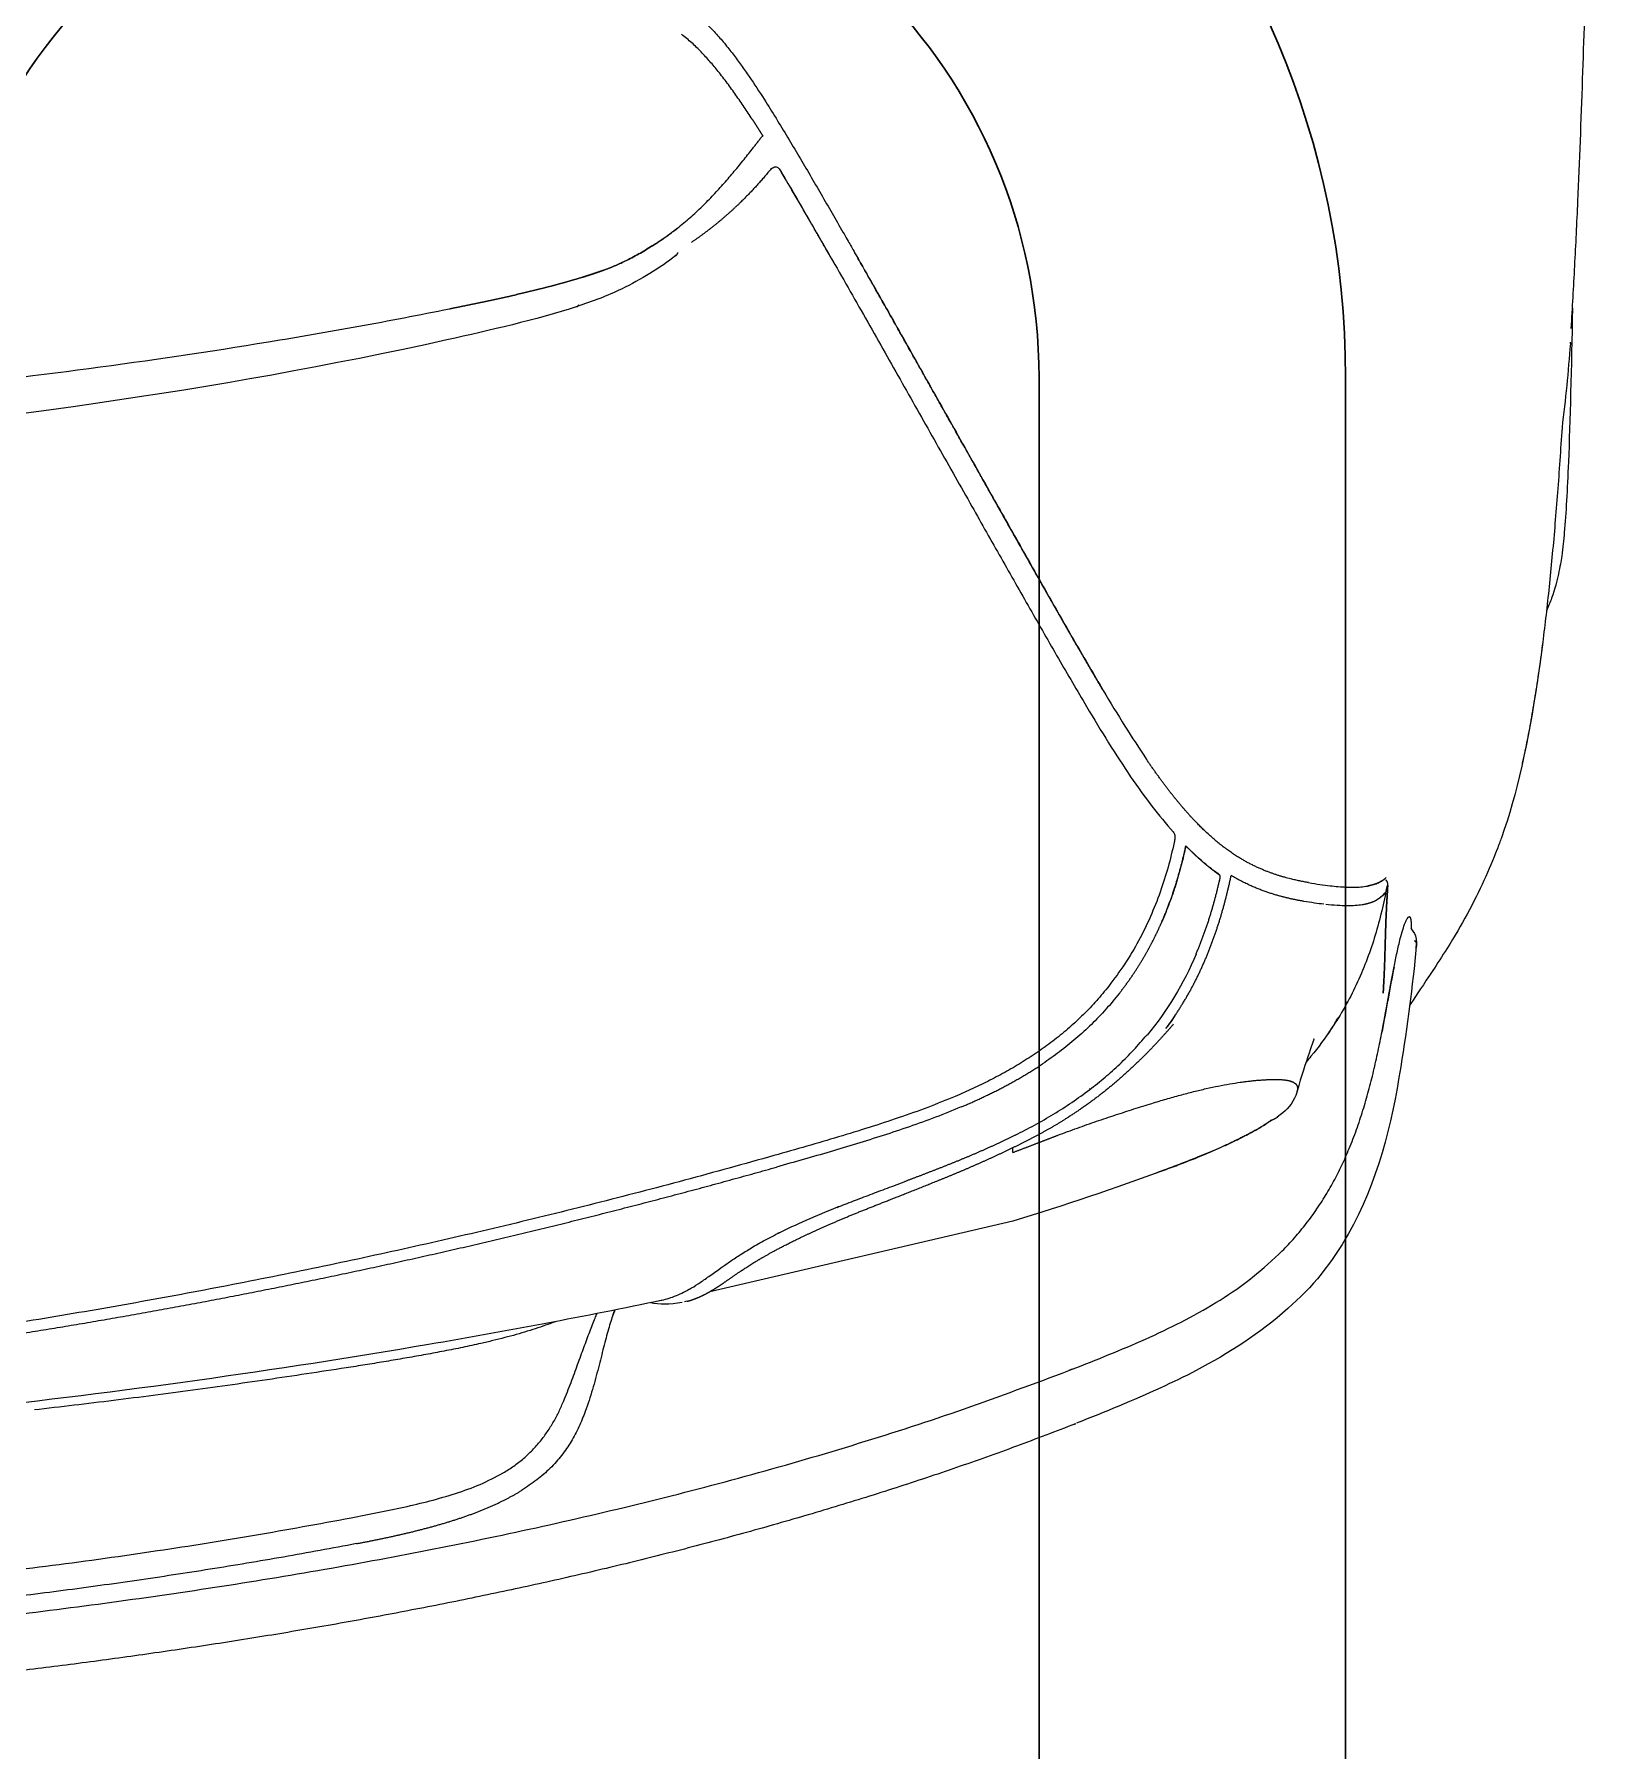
# Model space of a CAD drawing. Extents: x -2012 to 34975, y -1043 to 8321.
# Drawn here: x 32725.1 to 32776, y 430.3 to 486.3 of the extents above; entities that cross this region are included whole.
import ezdxf
from ezdxf.xclip import XClip

# ---------------------------------------------------------------- set-up
doc = ezdxf.new("R2010")
doc.units = 0
doc.header["$LTSCALE"] = 25
doc.header["$XCLIPFRAME"] = 0
doc.layers.get('0').update_dxf_attribs({"color": 9, "lineweight": 9})
for name, color, linetype, lineweight in [('04', 9, 'Continuous', 9), ('E-KABLO', 7, 'Continuous', 30), ('E-SOKAK AYDINLATMA ARMATÜRÜ', 7, 'Continuous', 30)]:
    doc.layers.add(name, color=color, linetype=linetype, lineweight=lineweight)

# ---------------------------------------------------------------- blocks, each defined once
blk = doc.blocks.new('p-araba-polo')
at = {"extrusion": (0, 0, -1)}
for p, q in [((3.48036, 0.80478), (3.48042, 0.80478)), ((3.64193, 0.72746), (3.64193, 0.72746)), ((3.75136, 0.62397), (3.77434, 0.52509)), ((3.43916, 0.56592), (3.43916, 0.56592)), ((3.72994, 0.54604), (3.72994, 0.54604))]:
    blk.add_line(p, q, dxfattribs=at)
at = {"flags": 128}
for points in [[(3.65581, 0.75377), (3.65632, 0.75422), (3.65664, 0.75446), (3.65744, 0.75494)], [(3.65744, 0.75494), (3.65826, 0.75529), (3.65928, 0.75556), (3.66051, 0.75565)], [(3.73079, 0.68348), (3.73202, 0.68035), (3.73324, 0.67716), (3.73446, 0.67392)]]:
    blk.add_lwpolyline(points, dxfattribs=at)
for points, degree, knots in [([(3.46, 0.80613), (3.45664, 0.80633), (3.44993, 0.80673), (3.43619, 0.80747), (3.41286, 0.80859), (3.37959, 0.80987), (3.33903, 0.81109), (3.29835, 0.81202), (3.26029, 0.81268), (3.22604, 0.8131), (3.19302, 0.81337), (3.16556, 0.81346), (3.14867, 0.81342), (3.14351, 0.8134)], 3, [0, 0, 0, 0, 0.03531, 0.070597, 0.141114, 0.269195, 0.390859, 0.518959, 0.640794, 0.737038, 0.833171, 0.948447, 1, 1, 1, 1]), ([(3.45344, 0.80652), (3.47331, 0.80617), (3.50236, 0.80541), (3.52327, 0.80425), (3.53295, 0.80325), (3.5394, 0.80221), (3.54616, 0.80052), (3.55072, 0.79871), (3.55213, 0.79808)], 3, [0, 0, 0, 0, 0.418831, 0.714948, 0.835581, 0.907738, 0.972168, 1, 1, 1, 1]), ([(3.46493, 0.80583), (3.46485, 0.80583), (3.46468, 0.80584), (3.46485, 0.80583), (3.46493, 0.80583)], 3, [0, 0, 0, 0, 0.506131, 1, 1, 1, 1]), ([(3.46493, 0.80583), (3.46952, 0.80546), (3.47869, 0.80474), (3.48781, 0.80366), (3.49237, 0.80312)], 3, [0, 0, 0, 0, 0.500005, 1, 1, 1, 1]), ([(3.49237, 0.80312), (3.49596, 0.80288), (3.50314, 0.80241), (3.51357, 0.80165), (3.52374, 0.80083), (3.53361, 0.79996), (3.54317, 0.79903), (3.55241, 0.79804), (3.56132, 0.79697), (3.56988, 0.79584), (3.5781, 0.79462), (3.58595, 0.79333), (3.59343, 0.79194), (3.59875, 0.79083), (3.60161, 0.79019), (3.60218, 0.79006)], 3, [0, 0, 0, 0, 0.08164, 0.163278, 0.244914, 0.326547, 0.408179, 0.489811, 0.571441, 0.653071, 0.734702, 0.816332, 0.897962, 0.979592, 1, 1, 1, 1]), ([(3.56245, 0.79681), (3.56683, 0.79625), (3.59177, 0.79281), (3.61369, 0.78805), (3.62856, 0.7825), (3.63002, 0.78193)], 3, [0, 0, 0, 0, 0.15043, 0.932957, 1, 1, 1, 1]), ([(3.62997, 0.78195), (3.63669, 0.77931), (3.64641, 0.77501), (3.66059, 0.7668), (3.67232, 0.75915), (3.67768, 0.75552), (3.68075, 0.75354), (3.68095, 0.75341)], 3, [0, 0, 0, 0, 0.436591, 0.634385, 0.751254, 0.983784, 1, 1, 1, 1]), ([(3.66839, 0.74831), (3.66681, 0.74863), (3.66365, 0.74927), (3.6595, 0.75023), (3.65618, 0.75115), (3.65377, 0.75198), (3.65293, 0.75244), (3.65251, 0.75266)], 3, [0, 0, 0, 0, 0.243786, 0.487231, 0.658342, 0.829202, 1, 1, 1, 1]), ([(3.66205, 0.75553), (3.66205, 0.75553), (3.66205, 0.75553), (3.66205, 0.75553), (3.66205, 0.75553), (3.66205, 0.75553), (3.66205, 0.75553), (3.66205, 0.75553), (3.66205, 0.75553), (3.66205, 0.75553), (3.66205, 0.75553)], 5, [0, 0, 0, 0, 0, 0, 1, 1, 1, 1, 1, 1, 1, 1, 1, 1, 1]), ([(3.70092, 0.75052), (3.71974, 0.74751), (3.74933, 0.74037), (3.77304, 0.72158), (3.77986, 0.71363)], 3, [0, 0, 0, 0, 0.646551, 1, 1, 1, 1]), ([(3.64196, 0.73969), (3.64184, 0.74024), (3.64161, 0.74137), (3.64108, 0.74289), (3.64037, 0.74437), (3.63962, 0.74526), (3.63923, 0.74573)], 3, [0, 0, 0, 0, 0.221287, 0.461031, 0.720285, 1, 1, 1, 1]), ([(3.64228, 0.74598), (3.64233, 0.74596), (3.64243, 0.74592), (3.6429, 0.74583), (3.64314, 0.74578)], 3, [0, 0, 0, 0, 0.500528, 1, 1, 1, 1]), ([(3.64314, 0.74578), (3.6458, 0.74524), (3.65112, 0.74415), (3.65897, 0.74195), (3.6667, 0.7393), (3.67423, 0.7361), (3.68152, 0.73235), (3.6868, 0.72905), (3.68968, 0.72705), (3.6903, 0.72661)], 3, [0, 0, 0, 0, 0.158644, 0.317513, 0.476648, 0.636014, 0.795575, 0.955312, 1, 1, 1, 1]), ([(3.64457, 0.74525), (3.64444, 0.74527), (3.64416, 0.74533), (3.64417, 0.74531), (3.64418, 0.7453)], 3, [0, 0, 0, 0, 0.4918, 1, 1, 1, 1]), ([(3.64418, 0.7453), (3.64442, 0.74512), (3.64489, 0.74477), (3.64522, 0.74441), (3.64539, 0.74424)], 3, [0, 0, 0, 0, 0.499449, 1, 1, 1, 1]), ([(3.64187, 0.72747), (3.64196, 0.72838), (3.64216, 0.73029), (3.64232, 0.73283), (3.64237, 0.73528), (3.64227, 0.73763), (3.64206, 0.73898), (3.64196, 0.73969)], 3, [0, 0, 0, 0, 0.160277, 0.337825, 0.535128, 0.754926, 1, 1, 1, 1]), ([(3.64539, 0.74424), (3.64574, 0.74381), (3.64644, 0.74295), (3.64717, 0.7415), (3.64773, 0.73989), (3.64798, 0.73858), (3.64811, 0.73793)], 3, [0, 0, 0, 0, 0.25, 0.5, 0.75, 1, 1, 1, 1]), ([(3.65887, 0.7419), (3.65887, 0.7419), (3.65887, 0.7419), (3.65887, 0.7419), (3.65887, 0.7419), (3.65887, 0.7419), (3.65887, 0.7419)], 3, [0, 0, 0, 0, 1, 1, 1, 1.000001, 1.000001, 1.000001, 1.000001]), ([(3.6634, 0.74041), (3.6634, 0.74041), (3.6634, 0.74041), (3.6634, 0.74041), (3.6634, 0.74041), (3.6634, 0.74041), (3.6634, 0.74041), (3.6634, 0.74041), (3.6634, 0.74041), (3.6634, 0.74041), (3.6634, 0.74041), (3.6634, 0.74041), (3.6634, 0.74041), (3.6634, 0.74041), (3.6634, 0.74041)], 7, [0, 0, 0, 0, 0, 0, 0, 0, 1, 1, 1, 1, 1, 1, 1, 1.000001, 1.000001, 1.000001, 1.000001, 1.000001, 1.000001, 1.000001, 1.000001]), ([(3.72763, 0.7337), (3.72557, 0.73452), (3.72146, 0.73615), (3.71516, 0.73822), (3.70879, 0.74006), (3.70236, 0.74168), (3.69589, 0.74313), (3.69156, 0.74399), (3.68939, 0.74442)], 3, [0, 0, 0, 0, 0.166659, 0.333321, 0.499987, 0.666656, 0.833327, 1, 1, 1, 1]), ([(3.64811, 0.73793), (3.6483, 0.73646), (3.64867, 0.73351), (3.64823, 0.72854), (3.648, 0.72605)], 3, [0, 0, 0, 0, 0.499729, 1, 1, 1, 1]), ([(3.76211, 0.71075), (3.7607, 0.71214), (3.75787, 0.71494), (3.75331, 0.7188), (3.74854, 0.72238), (3.74356, 0.72567), (3.7384, 0.72865), (3.73309, 0.73135), (3.72945, 0.73292), (3.72763, 0.7337)], 3, [0, 0, 0, 0, 0.142965, 0.285982, 0.428979, 0.571915, 0.714754, 0.857457, 1, 1, 1, 1]), ([(3.67974, 0.73311), (3.67974, 0.73311), (3.67974, 0.73311), (3.67974, 0.73311), (3.67974, 0.73311), (3.67974, 0.73311), (3.67974, 0.73311), (3.67974, 0.73311), (3.67974, 0.73311), (3.67974, 0.73311), (3.67974, 0.73311), (3.67974, 0.73311), (3.67974, 0.73311)], 6, [0, 0, 0, 0, 0, 0, 0, 1, 1, 1, 1, 1, 1, 1, 1, 1, 1, 1, 1, 1]), ([(3.67974, 0.73311), (3.67974, 0.73311), (3.67974, 0.73311), (3.67974, 0.73311), (3.67974, 0.73311), (3.67974, 0.73311), (3.67974, 0.73311), (3.67974, 0.73311), (3.67974, 0.73311), (3.67974, 0.73311), (3.67974, 0.73311), (3.67974, 0.73311), (3.67974, 0.73311)], 6, [0, 0, 0, 0, 0, 0, 0, 1, 1, 1, 1, 1, 1, 1, 1, 1, 1, 1, 1, 1]), ([(3.68477, 0.73022), (3.68493, 0.73014), (3.69047, 0.72666), (3.69501, 0.72333), (3.6988, 0.72016), (3.69945, 0.7196)], 3, [0, 0, 0, 0, 0.284317, 0.878632, 1, 1, 1, 1]), ([(3.73122, 0.7322), (3.73122, 0.7322), (3.73122, 0.7322), (3.73122, 0.7322), (3.73122, 0.7322), (3.73122, 0.7322), (3.73122, 0.7322), (3.73122, 0.7322), (3.73122, 0.7322)], 3, [0, 0, 0, 0, 0.25, 0.5, 1, 1, 1, 1, 1, 1, 1]), ([(3.64086, 0.72042), (3.64107, 0.7217), (3.64149, 0.72425), (3.64174, 0.7264), (3.64187, 0.72747)], 3, [0, 0, 0, 0, 0.500012, 1, 1, 1, 1]), ([(3.64792, 0.72541), (3.6478, 0.72441), (3.64755, 0.72241), (3.64716, 0.72004), (3.64696, 0.71886)], 3, [0, 0, 0, 0, 0.499774, 1, 1, 1, 1]), ([(3.70558, 0.71448), (3.70574, 0.71491), (3.70606, 0.71577), (3.70677, 0.71652), (3.70766, 0.71688), (3.70847, 0.71681), (3.70897, 0.71666), (3.70907, 0.71662)], 3, [0, 0, 0, 0, 0.235288, 0.470581, 0.705875, 0.941175, 1, 1, 1, 1]), ([(3.70888, 0.71669), (3.7101, 0.71635), (3.71409, 0.7146), (3.71524, 0.71283), (3.71736, 0.71024)], 3, [0, 0, 0, 0, 0.136101, 1, 1, 1, 1]), ([(3.77986, 0.71363), (3.7879, 0.70462), (3.79683, 0.69079), (3.80818, 0.66718), (3.81362, 0.654), (3.81723, 0.64477)], 3, [0, 0, 0, 0, 0.458817, 0.622395, 1, 1, 1, 1]), ([(3.73106, 0.68275), (3.73048, 0.68418), (3.72932, 0.68704), (3.72762, 0.691), (3.72595, 0.6947), (3.72432, 0.69809), (3.72273, 0.70117), (3.7212, 0.70391), (3.71973, 0.70633), (3.71881, 0.70765), (3.71835, 0.7083)], 3, [0, 0, 0, 0, 0.125001, 0.250002, 0.375002, 0.500002, 0.625002, 0.750002, 0.875001, 1, 1, 1, 1]), ([(3.79965, 0.64331), (3.79808, 0.64731), (3.79493, 0.65533), (3.78988, 0.66723), (3.78435, 0.67895), (3.77805, 0.69028), (3.77084, 0.70111), (3.76502, 0.70753), (3.76211, 0.71075)], 3, [0, 0, 0, 0, 0.166182, 0.332514, 0.49905, 0.665821, 0.832816, 1, 1, 1, 1]), ([(3.70599, 0.69817), (3.70599, 0.69817), (3.70599, 0.69817), (3.70599, 0.69817), (3.70599, 0.69817), (3.70599, 0.69817), (3.70599, 0.69817)], 3, [0, 0, 0, 0, 1, 1, 1, 1.000001, 1.000001, 1.000001, 1.000001]), ([(3.71289, 0.66927), (3.71241, 0.67086), (3.71145, 0.67403), (3.71017, 0.67857), (3.70904, 0.68293), (3.70805, 0.68709), (3.70721, 0.69103), (3.70651, 0.69476), (3.70616, 0.69704), (3.70599, 0.69817)], 3, [0, 0, 0, 0, 0.143178, 0.285809, 0.428387, 0.571114, 0.714004, 0.856981, 1, 1, 1, 1]), ([(3.63814, 0.69113), (3.63722, 0.68988), (3.63538, 0.68737), (3.63311, 0.68486), (3.63197, 0.68361)], 3, [0, 0, 0, 0, 0.500029, 1, 1, 1, 1]), ([(3.62887, 0.68041), (3.63098, 0.67993), (3.63521, 0.67897), (3.64146, 0.67716), (3.64762, 0.67509), (3.65162, 0.67342), (3.65362, 0.67259)], 3, [0, 0, 0, 0, 0.250006, 0.500007, 0.750006, 1, 1, 1, 1]), ([(3.7349, 0.67272), (3.73426, 0.67447), (3.73297, 0.67791), (3.7317, 0.68113), (3.73106, 0.68275)], 3, [0, 0, 0, 0, 0.495547, 1, 1, 1, 1]), ([(3.6063, 0.6624), (3.60958, 0.66468), (3.61614, 0.66924), (3.6216, 0.67391), (3.62433, 0.67625)], 3, [0, 0, 0, 0, 0.500136, 1, 1, 1, 1]), ([(3.62433, 0.67625), (3.62454, 0.67642), (3.62494, 0.67676), (3.62629, 0.67692), (3.6273, 0.67671), (3.62781, 0.6766)], 3, [0, 0, 0, 0, 0.33657, 0.664105, 1, 1, 1, 1]), ([(3.62781, 0.6766), (3.63049, 0.67597), (3.63593, 0.67468), (3.644, 0.67209), (3.65204, 0.66893), (3.65989, 0.66508), (3.6675, 0.66061), (3.67222, 0.65708), (3.67459, 0.6553)], 3, [0, 0, 0, 0, 0.159308, 0.322994, 0.489699, 0.658429, 0.828591, 1, 1, 1, 1]), ([(3.68427, 0.67685), (3.68496, 0.67638), (3.68636, 0.67543), (3.68771, 0.67443), (3.68839, 0.67393)], 3, [0, 0, 0, 0, 0.500012, 1, 1, 1, 1]), ([(3.57816, 0.65344), (3.58208, 0.65579), (3.58992, 0.66048), (3.59708, 0.66522), (3.60066, 0.66758)], 3, [0, 0, 0, 0, 0.500144, 1, 1, 1, 1]), ([(3.70838, 0.64904), (3.70706, 0.65072), (3.70442, 0.65409), (3.7001, 0.65888), (3.69553, 0.66344), (3.69225, 0.66625), (3.69061, 0.66765)], 3, [0, 0, 0, 0, 0.250005, 0.500006, 0.750004, 1, 1, 1, 1]), ([(3.72328, 0.63868), (3.72249, 0.64079), (3.72092, 0.64502), (3.71872, 0.65129), (3.71665, 0.65745), (3.71469, 0.66347), (3.71349, 0.66734), (3.71289, 0.66927)], 3, [0, 0, 0, 0, 0.200275, 0.400507, 0.60049, 0.800241, 1, 1, 1, 1]), ([(3.58343, 0.64801), (3.58741, 0.6504), (3.59538, 0.65517), (3.60266, 0.65999), (3.6063, 0.6624)], 3, [0, 0, 0, 0, 0.500076, 1, 1, 1, 1]), ([(3.67459, 0.6553), (3.67621, 0.65398), (3.67943, 0.65134), (3.68394, 0.64702), (3.68819, 0.64244), (3.69216, 0.63763), (3.69585, 0.6326), (3.69928, 0.62739), (3.70245, 0.62202), (3.70538, 0.61651), (3.7081, 0.61091), (3.70976, 0.6071), (3.71059, 0.6052)], 3, [0, 0, 0, 0, 0.099992, 0.199992, 0.299988, 0.399982, 0.499978, 0.599981, 0.699987, 0.79999, 0.899989, 1, 1, 1, 1]), ([(3.67694, 0.65874), (3.67871, 0.6573), (3.68225, 0.6544), (3.68718, 0.64964), (3.69179, 0.64458), (3.6961, 0.63926), (3.6987, 0.63552), (3.7, 0.63365)], 3, [0, 0, 0, 0, 0.199996, 0.399992, 0.599991, 0.799994, 1, 1, 1, 1]), ([(3.51301, 0.61625), (3.51863, 0.61942), (3.52986, 0.62575), (3.54637, 0.63508), (3.5626, 0.64432), (3.57297, 0.6504), (3.57816, 0.65344)], 3, [0, 0, 0, 0, 0.250068, 0.500042, 0.750043, 1, 1, 1, 1]), ([(3.51809, 0.6106), (3.52372, 0.61378), (3.53498, 0.62015), (3.55153, 0.62955), (3.56781, 0.63883), (3.57822, 0.64495), (3.58343, 0.64801)], 3, [0, 0, 0, 0, 0.250003, 0.500002, 0.750004, 1, 1, 1, 1]), ([(3.72325, 0.62476), (3.72217, 0.62687), (3.72001, 0.63108), (3.71644, 0.63724), (3.71262, 0.64327), (3.7098, 0.64711), (3.70838, 0.64904)], 3, [0, 0, 0, 0, 0.250171, 0.500217, 0.75015, 1, 1, 1, 1]), ([(3.81742, 0.64441), (3.8199, 0.63799), (3.82486, 0.62513), (3.83179, 0.60561), (3.83837, 0.5859), (3.84459, 0.566), (3.85047, 0.54593), (3.85602, 0.52571), (3.86125, 0.50535), (3.86618, 0.48486), (3.87081, 0.46426), (3.87516, 0.44355), (3.87923, 0.42276), (3.88305, 0.40188), (3.88661, 0.38093), (3.88992, 0.35993), (3.893, 0.33887), (3.89585, 0.31777), (3.89848, 0.29664), (3.9009, 0.27548), (3.90311, 0.2543), (3.90512, 0.2331), (3.90693, 0.21189), (3.90856, 0.19068), (3.91, 0.16947), (3.91126, 0.14826), (3.91235, 0.12705), (3.91326, 0.10585), (3.914, 0.08466), (3.91457, 0.06349), (3.91498, 0.04232), (3.91523, 0.02116), (3.91526, 0.00705), (3.91528, 0)], 3, [0, 0, 0, 0, 0.031503, 0.063111, 0.094824, 0.126637, 0.158547, 0.190546, 0.222628, 0.254786, 0.287011, 0.319297, 0.351636, 0.384021, 0.416445, 0.448899, 0.481372, 0.513858, 0.546357, 0.578861, 0.611362, 0.643854, 0.676332, 0.708795, 0.741239, 0.773662, 0.806063, 0.838441, 0.870794, 0.903125, 0.935433, 0.967723, 1, 1, 1, 1]), ([(3.89681, 0), (3.89677, 0.01209), (3.89668, 0.03627), (3.89592, 0.07253), (3.89472, 0.10879), (3.893, 0.14502), (3.89078, 0.18122), (3.88803, 0.21739), (3.88473, 0.25351), (3.88084, 0.28957), (3.87635, 0.32556), (3.87122, 0.36147), (3.86539, 0.39727), (3.85883, 0.43295), (3.85148, 0.46847), (3.84326, 0.5038), (3.83413, 0.5389), (3.82397, 0.57372), (3.8128, 0.60824), (3.80432, 0.63089), (3.80008, 0.64221)], 3, [0, 0, 0, 0, 0.055558, 0.111113, 0.166668, 0.222224, 0.277781, 0.333337, 0.388894, 0.44445, 0.500005, 0.55556, 0.611116, 0.666671, 0.722227, 0.777783, 0.833339, 0.888892, 0.944445, 1, 1, 1, 1]), ([(3.43474, 0.57208), (3.44139, 0.57586), (3.45469, 0.58341), (3.47438, 0.5945), (3.49387, 0.60547), (3.50663, 0.61266), (3.51301, 0.61625)], 3, [0, 0, 0, 0, 0.250088, 0.500081, 0.750046, 1, 1, 1, 1]), ([(3.43916, 0.56592), (3.44586, 0.56974), (3.45927, 0.57737), (3.47912, 0.58859), (3.49877, 0.59969), (3.51165, 0.60697), (3.51809, 0.6106)], 3, [0, 0, 0, 0, 0.250005, 0.499995, 0.750003, 1, 1, 1, 1]), ([(3.71059, 0.6052), (3.71181, 0.60221), (3.71429, 0.59615), (3.71761, 0.58677), (3.72079, 0.57706), (3.72387, 0.56703), (3.72692, 0.55665), (3.72892, 0.54961), (3.72994, 0.54604)], 3, [0, 0, 0, 0, 0.155616, 0.31525, 0.479141, 0.64759, 0.821014, 1, 1, 1, 1]), ([(3.71406, 0.60711), (3.7152, 0.60433), (3.71748, 0.59875), (3.72053, 0.59023), (3.72339, 0.58165), (3.72609, 0.57301), (3.72868, 0.56433), (3.7312, 0.55563), (3.73285, 0.54981), (3.73367, 0.54691)], 3, [0, 0, 0, 0, 0.14264, 0.285361, 0.428172, 0.571059, 0.714003, 0.856988, 1, 1, 1, 1]), ([(3.74681, 0.56663), (3.74612, 0.5684), (3.74472, 0.57194), (3.74263, 0.57744), (3.74054, 0.58303), (3.73912, 0.58681), (3.73841, 0.58871)], 3, [0, 0, 0, 0, 0.249816, 0.499724, 0.749781, 1, 1, 1, 1]), ([(3.38527, 0.54286), (3.38733, 0.54416), (3.39146, 0.54675), (3.39973, 0.55176), (3.41007, 0.55787), (3.42038, 0.56384), (3.42736, 0.56786), (3.43146, 0.57021), (3.43352, 0.57138), (3.43475, 0.57208)], 3, [0, 0, 0, 0, 0.124906, 0.24985, 0.49985, 0.749925, 0.874966, 0.92498, 1, 1, 1, 1]), ([(3.40892, 0.54838), (3.41397, 0.55135), (3.42409, 0.5573), (3.43413, 0.56304), (3.43916, 0.56592)], 3, [0, 0, 0, 0, 0.499997, 1, 1, 1, 1]), ([(3.42122, 0.56432), (3.42122, 0.56432), (3.42122, 0.56432), (3.42122, 0.56432), (3.42122, 0.56432), (3.42122, 0.56432), (3.42122, 0.56432)], 3, [0, 0, 0, 0, 1, 1, 1, 1, 1, 1, 1]), ([(3.42122, 0.56432), (3.42122, 0.56432), (3.42122, 0.56432), (3.42122, 0.56432), (3.42122, 0.56432), (3.42122, 0.56432), (3.42122, 0.56432)], 3, [0, 0, 0, 0, 1, 1, 1, 1, 1, 1, 1]), ([(3.40918, 0.54408), (3.4087, 0.54447), (3.4078, 0.54521), (3.40709, 0.54651), (3.40765, 0.54763), (3.40848, 0.54812), (3.40892, 0.54838)], 3, [0, 0, 0, 0, 0.263807, 0.500052, 0.736261, 1, 1, 1, 1]), ([(3.72994, 0.54604), (3.73264, 0.53633), (3.73805, 0.51692), (3.74565, 0.48765), (3.75287, 0.45828), (3.75968, 0.42881), (3.76609, 0.39923), (3.77208, 0.36956), (3.77765, 0.33981), (3.78281, 0.30999), (3.78754, 0.28008), (3.79185, 0.25011), (3.79573, 0.22007), (3.79916, 0.18997), (3.80219, 0.15981), (3.80383, 0.13967), (3.80465, 0.12959)], 3, [0, 0, 0, 0, 0.071461, 0.142913, 0.214376, 0.285822, 0.357282, 0.428734, 0.500167, 0.571583, 0.64299, 0.714393, 0.785796, 0.857198, 0.928599, 1, 1, 1, 1]), ([(3.76704, 0.52805), (3.76642, 0.52893), (3.76518, 0.53068), (3.76304, 0.53383), (3.76069, 0.53754), (3.75814, 0.54187), (3.75629, 0.54543), (3.75537, 0.54721)], 3, [0, 0, 0, 0, 0.200624, 0.400934, 0.600937, 0.800584, 1, 1, 1, 1]), ([(3.35723, 0.52018), (3.35771, 0.52077), (3.3587, 0.52197), (3.36078, 0.52424), (3.36354, 0.52694), (3.36698, 0.52992), (3.37053, 0.53274), (3.37415, 0.53541), (3.37904, 0.53884), (3.38278, 0.54125), (3.38527, 0.54286)], 3, [0, 0, 0, 0, 0.060335, 0.124578, 0.249278, 0.374233, 0.499321, 0.624409, 0.749543, 1, 1, 1, 1]), ([(3.39176, 0.53893), (3.39044, 0.53807), (3.3878, 0.53634), (3.38386, 0.53364), (3.37997, 0.53084), (3.37632, 0.52802), (3.37293, 0.52519), (3.36981, 0.52234), (3.36681, 0.5193), (3.36498, 0.51705), (3.36406, 0.51592)], 3, [0, 0, 0, 0, 0.135189, 0.270177, 0.404927, 0.539624, 0.654876, 0.770059, 0.885089, 1, 1, 1, 1]), ([(3.42733, 0.51454), (3.42618, 0.51595), (3.42387, 0.51878), (3.42082, 0.52203), (3.41833, 0.52453), (3.41645, 0.52634), (3.41454, 0.5281), (3.41263, 0.52981), (3.4107, 0.53149), (3.40877, 0.53312), (3.40683, 0.53472), (3.40489, 0.53628), (3.40295, 0.53783), (3.4015, 0.53897), (3.40053, 0.53972), (3.40004, 0.5401), (3.39956, 0.54047), (3.39907, 0.54085), (3.39859, 0.54122), (3.3981, 0.54159), (3.39762, 0.54196), (3.39729, 0.54221), (3.39713, 0.54233)], 3, [0, 0, 0, 0, 0.127806, 0.254933, 0.318226, 0.381331, 0.444235, 0.506923, 0.569381, 0.631599, 0.69357, 0.755292, 0.816773, 0.878031, 0.893313, 0.908584, 0.923844, 0.939093, 0.954332, 0.969563, 0.984785, 1, 1, 1, 1]), ([(3.40299, 0.53779), (3.40299, 0.53779), (3.40299, 0.53779), (3.40299, 0.53779), (3.40299, 0.53779), (3.40299, 0.53779), (3.40299, 0.53779), (3.40299, 0.53779), (3.40299, 0.53779), (3.40299, 0.53779), (3.40299, 0.53779), (3.40299, 0.53779), (3.40299, 0.53779), (3.40299, 0.53779), (3.40299, 0.53779)], 7, [0, 0, 0, 0, 0, 0, 0, 0, 1, 1, 1, 1, 1, 1, 1, 1, 1, 1, 1, 1, 1, 1, 1]), ([(3.403, 0.53779), (3.403, 0.53779), (3.403, 0.53779), (3.403, 0.53779), (3.403, 0.53779), (3.403, 0.53779), (3.403, 0.53779)], 3, [0, 0, 0, 0, 1, 1, 1, 1, 1, 1, 1]), ([(3.77355, 0.51846), (3.77298, 0.51939), (3.77186, 0.52124), (3.76972, 0.5243), (3.76794, 0.5268), (3.76704, 0.52805)], 3, [0, 0, 0, 0, 0.333348, 0.666684, 1, 1, 1, 1]), ([(3.77355, 0.51846), (3.77401, 0.51762), (3.77494, 0.51593), (3.77633, 0.51269), (3.77701, 0.51036), (3.77729, 0.50885)], 3, [0, 0, 0, 0, 0.253002, 0.505984, 1, 1, 1, 1]), ([(3.4331, 0.50637), (3.4331, 0.50637), (3.43219, 0.5078), (3.43033, 0.51061), (3.42833, 0.51323), (3.42733, 0.51454)], 3, [0, 0, 0, 0, 0.000023, 0.502974, 1, 1, 1, 1]), ([(3.77711, 0.5097), (3.78244, 0.4843), (3.7966, 0.40882), (3.81414, 0.28235), (3.82249, 0.1806), (3.82515, 0.12975)], 3, [0, 0, 0, 0, 0.20268, 0.601651, 1, 1, 1, 1]), ([(3.43812, 0.4974), (3.43734, 0.49892), (3.43577, 0.50201), (3.434, 0.5049), (3.4331, 0.50637)], 3, [0, 0, 0, 0, 0.494609, 1, 1, 1, 1]), ([(3.4331, 0.50636), (3.434, 0.5049), (3.43577, 0.50201), (3.43734, 0.49892), (3.43812, 0.4974)], 3, [0, 0, 0, 0, 0.504884, 1, 1, 1, 1]), ([(3.43812, 0.4974), (3.43864, 0.4963), (3.43968, 0.49409), (3.44054, 0.49176), (3.44098, 0.4906)], 3, [0, 0, 0, 0, 0.498968, 1, 1, 1, 1]), ([(3.44098, 0.4906), (3.44054, 0.49176), (3.43968, 0.49409), (3.43864, 0.4963), (3.43812, 0.4974)], 3, [0, 0, 0, 0, 0.501096, 1, 1, 1, 1]), ([(3.78181, 0.49357), (3.78252, 0.49332), (3.78395, 0.49282), (3.78654, 0.49205), (3.7894, 0.49127), (3.79249, 0.49047), (3.79577, 0.48964), (3.79919, 0.48878), (3.8027, 0.48786), (3.80626, 0.48685), (3.80986, 0.48576), (3.81225, 0.48491), (3.81344, 0.48448)], 3, [0, 0, 0, 0, 0.099513, 0.199085, 0.298757, 0.398601, 0.498624, 0.598776, 0.698998, 0.799265, 0.899601, 1, 1, 1, 1]), ([(3.80999, 0.47746), (3.80798, 0.47827), (3.80395, 0.47989), (3.79804, 0.48202), (3.79243, 0.48406), (3.78731, 0.48597), (3.7837, 0.48739), (3.78193, 0.48815), (3.78145, 0.48836)], 3, [0, 0, 0, 0, 0.18627, 0.372392, 0.558131, 0.743503, 0.928538, 1, 1, 1, 1]), ([(3.81344, 0.48448), (3.81511, 0.48383), (3.81845, 0.48252), (3.82324, 0.47999), (3.82779, 0.47689), (3.83199, 0.47313), (3.83583, 0.46878), (3.83806, 0.46541), (3.83917, 0.46373)], 3, [0, 0, 0, 0, 0.166711, 0.333398, 0.500062, 0.66671, 0.833352, 1, 1, 1, 1]), ([(3.83348, 0.45766), (3.83275, 0.45885), (3.83128, 0.46121), (3.82875, 0.46441), (3.82602, 0.46732), (3.82309, 0.46992), (3.81999, 0.47221), (3.81676, 0.47421), (3.81342, 0.47597), (3.81113, 0.47696), (3.80999, 0.47746)], 3, [0, 0, 0, 0, 0.124981, 0.249968, 0.374958, 0.499953, 0.624954, 0.749963, 0.874979, 1, 1, 1, 1]), ([(3.78412, 0.47464), (3.78442, 0.47387), (3.78509, 0.4721), (3.78615, 0.46907), (3.78725, 0.46562), (3.78832, 0.46199), (3.78934, 0.45823), (3.79031, 0.45437), (3.79092, 0.45175), (3.79122, 0.45044)], 3, [0, 0, 0, 0, 0.115196, 0.262644, 0.410099, 0.557562, 0.705034, 0.852514, 1, 1, 1, 1]), ([(3.84812, 0.40809), (3.84756, 0.41097), (3.84644, 0.41673), (3.84467, 0.42533), (3.84265, 0.43384), (3.84024, 0.44218), (3.83736, 0.4503), (3.83477, 0.45521), (3.83348, 0.45766)], 3, [0, 0, 0, 0, 0.167506, 0.33466, 0.50145, 0.667886, 0.83384, 1, 1, 1, 1]), ([(3.79122, 0.45044), (3.79165, 0.44847), (3.79253, 0.44452), (3.79372, 0.4385), (3.79485, 0.43245), (3.79592, 0.42638), (3.79696, 0.42029), (3.79796, 0.41419), (3.79861, 0.41011), (3.79893, 0.40807)], 3, [0, 0, 0, 0, 0.142515, 0.285196, 0.427965, 0.570749, 0.713737, 0.856833, 1, 1, 1, 1]), ([(3.48556, 0.2052), (3.48473, 0.21503), (3.48306, 0.23466), (3.47914, 0.27381), (3.47334, 0.32271), (3.46687, 0.36659), (3.46194, 0.39586), (3.45932, 0.41061), (3.45657, 0.4254), (3.4546, 0.43525), (3.45361, 0.44019)], 3, [0, 0, 0, 0, 0.12452, 0.248713, 0.496885, 0.746467, 0.809383, 0.872586, 0.936113, 1, 1, 1, 1]), ([(3.85654, 0.40987), (3.85802, 0.40194), (3.86099, 0.38606), (3.86495, 0.36215), (3.8686, 0.3382), (3.87191, 0.3142), (3.87492, 0.29015), (3.87764, 0.26607), (3.88009, 0.24197), (3.88227, 0.21783), (3.8842, 0.19368), (3.88589, 0.16951), (3.88733, 0.14532), (3.88854, 0.12112), (3.88953, 0.09691), (3.89029, 0.07269), (3.89083, 0.04846), (3.89117, 0.02423), (3.89121, 0.00808), (3.89123, 0)], 3, [0, 0, 0, 0, 0.058823, 0.117646, 0.17647, 0.235293, 0.294117, 0.35294, 0.411764, 0.470587, 0.529411, 0.588234, 0.647058, 0.705882, 0.764705, 0.823529, 0.882353, 0.941176, 1, 1, 1, 1]), ([(3.79893, 0.40807), (3.80025, 0.39949), (3.8029, 0.38232), (3.8065, 0.3565), (3.80988, 0.33066), (3.81191, 0.3134), (3.81293, 0.30478)], 3, [0, 0, 0, 0, 0.249972, 0.499988, 0.750033, 1, 1, 1, 1]), ([(3.88258, 0), (3.88254, 0.01154), (3.88246, 0.03461), (3.88176, 0.06921), (3.88065, 0.10381), (3.87907, 0.13838), (3.87703, 0.17293), (3.8745, 0.20745), (3.87145, 0.24192), (3.86787, 0.27635), (3.86371, 0.31071), (3.85904, 0.34413), (3.85392, 0.37661), (3.85005, 0.3976), (3.84812, 0.40809)], 3, [0, 0, 0, 0, 0.084393, 0.168775, 0.253159, 0.337558, 0.421942, 0.506321, 0.590718, 0.675107, 0.759486, 0.843869, 0.92194, 1, 1, 1, 1])]:
    blk.add_open_spline(points, degree=degree, knots=knots)
for points, degree in [([(3.45974, 0.8061), (3.45978, 0.80612), (3.45983, 0.80613), (3.45987, 0.80613), (3.45992, 0.80614), (3.45996, 0.80614), (3.46, 0.80613)], 6), ([(3.46454, 0.80579), (3.46464, 0.80581), (3.46473, 0.80583), (3.46483, 0.80583), (3.46493, 0.80583)], 4), ([(3.46455, 0.80578), (3.46465, 0.80581), (3.46474, 0.80583), (3.46484, 0.80584), (3.46494, 0.80583)], 4), ([(3.46455, 0.80579), (3.46457, 0.80579), (3.46458, 0.80579), (3.46459, 0.80579)], 3), ([(3.46457, 0.80579), (3.46463, 0.80581), (3.46469, 0.80582), (3.46475, 0.80583), (3.46481, 0.80583), (3.46487, 0.80583), (3.46494, 0.80583)], 6), ([(3.46457, 0.80579), (3.46463, 0.80581), (3.46469, 0.80582), (3.46475, 0.80583), (3.46481, 0.80583), (3.46487, 0.80583), (3.46493, 0.80583)], 6), ([(3.46493, 0.80583), (3.46485, 0.80583), (3.46475, 0.80584), (3.46471, 0.80584), (3.46475, 0.80584), (3.46484, 0.80583), (3.46493, 0.80583)], 6), ([(3.65251, 0.75266), (3.65186, 0.75309), (3.65167, 0.75343), (3.652, 0.75361), (3.65241, 0.75376), (3.65304, 0.75382), (3.65366, 0.75388), (3.65434, 0.75391)], 7), ([(3.65434, 0.75391), (3.65456, 0.75392), (3.65479, 0.75393), (3.65502, 0.75394), (3.65526, 0.75394), (3.6555, 0.75394), (3.65575, 0.75394), (3.656, 0.75394)], 7), ([(3.65434, 0.75391), (3.65488, 0.75393), (3.65542, 0.75394), (3.65599, 0.75394)], 3), ([(3.66133, 0.7556), (3.66102, 0.75563), (3.66069, 0.75566), (3.66037, 0.75567), (3.66004, 0.75564), (3.65972, 0.75557)], 5), ([(3.65976, 0.75499), (3.65981, 0.75505), (3.65987, 0.75512), (3.65994, 0.75518), (3.66003, 0.75524), (3.66012, 0.75529)], 5), ([(3.66056, 0.75565), (3.66084, 0.75564), (3.66123, 0.75563), (3.6617, 0.75558)], 3), ([(3.66133, 0.7556), (3.66147, 0.7556), (3.66161, 0.75559), (3.66176, 0.75557), (3.66191, 0.75555), (3.66205, 0.75553)], 5), ([(3.66205, 0.75553), (3.66181, 0.75555), (3.66157, 0.75558), (3.66133, 0.7556)], 3), ([(3.66157, 0.75559), (3.67473, 0.75435), (3.68786, 0.7526), (3.70092, 0.75052)], 3), ([(3.662, 0.75554), (3.66201, 0.75554), (3.66202, 0.75554), (3.66203, 0.75554), (3.66204, 0.75554), (3.66205, 0.75553)], 5), ([(3.66217, 0.75552), (3.66214, 0.75553), (3.66212, 0.75553), (3.6621, 0.75553), (3.66208, 0.75553), (3.66205, 0.75553)], 5), ([(3.66205, 0.75553), (3.6621, 0.75553), (3.66215, 0.75552), (3.66219, 0.75552)], 3), ([(3.66207, 0.75553), (3.66206, 0.75553), (3.66206, 0.75553), (3.66205, 0.75553)], 3), ([(3.63923, 0.74573), (3.64039, 0.74451), (3.64107, 0.74316), (3.64161, 0.74161), (3.64196, 0.73969)], 4), ([(3.64174, 0.74626), (3.64123, 0.74635), (3.64074, 0.74626), (3.6403, 0.74601), (3.63997, 0.74566)], 4), ([(3.64174, 0.74626), (3.64123, 0.74635), (3.64074, 0.74626), (3.6403, 0.74601), (3.63997, 0.74566)], 4), ([(3.64228, 0.74598), (3.64218, 0.74604), (3.64208, 0.74609), (3.64197, 0.74615), (3.64186, 0.7462), (3.64174, 0.74626)], 5), ([(3.64174, 0.74626), (3.64779, 0.74596), (3.65325, 0.74553), (3.65893, 0.74542), (3.66502, 0.74546), (3.67141, 0.74511), (3.67692, 0.74478)], 6), ([(3.67692, 0.74478), (3.67141, 0.74511), (3.66502, 0.74546), (3.65893, 0.74542), (3.65325, 0.74553), (3.64779, 0.74596), (3.64174, 0.74626)], 6), ([(3.64174, 0.74626), (3.64192, 0.74617), (3.6421, 0.74608), (3.64228, 0.74598)], 3), ([(3.64413, 0.7453), (3.6442, 0.74532), (3.64427, 0.74533), (3.64434, 0.74532), (3.64442, 0.7453), (3.6445, 0.74527), (3.64457, 0.74525)], 6), ([(3.64457, 0.74525), (3.6445, 0.74527), (3.64443, 0.7453), (3.64436, 0.74532), (3.64428, 0.74532), (3.64421, 0.74532), (3.64415, 0.7453)], 6), ([(3.64457, 0.74525), (3.64444, 0.74528), (3.6443, 0.7453), (3.6442, 0.74532), (3.64415, 0.74532), (3.64417, 0.74531), (3.64418, 0.7453)], 6), ([(3.64418, 0.7453), (3.6445, 0.74508), (3.64475, 0.74487), (3.64498, 0.74466), (3.64519, 0.74445), (3.64539, 0.74424)], 5), ([(3.66844, 0.74829), (3.66843, 0.74831), (3.66842, 0.74831), (3.66841, 0.74832), (3.6684, 0.74831), (3.6684, 0.74831), (3.66839, 0.74831)], 6), ([(3.68939, 0.74442), (3.68635, 0.745), (3.68337, 0.74555), (3.68035, 0.74609), (3.67739, 0.74661), (3.67436, 0.74717), (3.67139, 0.74772), (3.66839, 0.74831)], 7), ([(3.66843, 0.74831), (3.67538, 0.74694), (3.68241, 0.74575), (3.68941, 0.74441)], 3), ([(3.64539, 0.74424), (3.64653, 0.74298), (3.64727, 0.74159), (3.64776, 0.73998), (3.64811, 0.73793)], 4), ([(3.68941, 0.74441), (3.68941, 0.74442), (3.6894, 0.74442), (3.6894, 0.74442), (3.6894, 0.74442), (3.6894, 0.74442), (3.68939, 0.74442)], 6), ([(3.68941, 0.74441), (3.68941, 0.74442), (3.6894, 0.74442), (3.6894, 0.74442), (3.6894, 0.74442), (3.6894, 0.74442), (3.68939, 0.74442)], 6), ([(3.68099, 0.73243), (3.68068, 0.7326), (3.68037, 0.73277), (3.68005, 0.73294), (3.67974, 0.73311)], 4), ([(3.68711, 0.72875), (3.68653, 0.72913), (3.68594, 0.7295), (3.68534, 0.72987)], 3), ([(3.69183, 0.7222), (3.69121, 0.72245), (3.69918, 0.7195), (3.70888, 0.71669)], 3), ([(3.64086, 0.72042), (3.63955, 0.71321), (3.63748, 0.70448), (3.63264, 0.69589), (3.62463, 0.6873)], 4), ([(3.64696, 0.71886), (3.64624, 0.71469), (3.64521, 0.71007), (3.64372, 0.70523), (3.64157, 0.70031), (3.63854, 0.69519)], 5), ([(3.69199, 0.72213), (3.69192, 0.72216), (3.69187, 0.72218), (3.69183, 0.7222)], 3), ([(3.70599, 0.69817), (3.70533, 0.70284), (3.70503, 0.70683), (3.70489, 0.71011), (3.70507, 0.7127), (3.70558, 0.71448)], 5), ([(3.70558, 0.71448), (3.70595, 0.71572), (3.70649, 0.71653), (3.70719, 0.71693), (3.70805, 0.71697), (3.70904, 0.71663)], 5), ([(3.71835, 0.7083), (3.71813, 0.70885), (3.71791, 0.7094), (3.71764, 0.70992), (3.7173, 0.71038), (3.7169, 0.71078)], 5), ([(3.71835, 0.7083), (3.71813, 0.70885), (3.71791, 0.7094), (3.71764, 0.70992), (3.7173, 0.71038), (3.7169, 0.71078)], 5), ([(3.71835, 0.7083), (3.72052, 0.70532), (3.72295, 0.70116), (3.72555, 0.69592), (3.72827, 0.68973), (3.73106, 0.68275)], 5), ([(3.63506, 0.70203), (3.63506, 0.70203), (3.63506, 0.70203), (3.63506, 0.70203)], 3), ([(3.68427, 0.67685), (3.67604, 0.68239), (3.66713, 0.68696), (3.65777, 0.69046), (3.64822, 0.69314), (3.63854, 0.69519)], 5), ([(3.63528, 0.68737), (3.63589, 0.68812), (3.63649, 0.68888), (3.63706, 0.68963), (3.63761, 0.69038), (3.63814, 0.69113)], 5), ([(3.63814, 0.69113), (3.6382, 0.69122), (3.63827, 0.6913), (3.63835, 0.69138), (3.63847, 0.69144), (3.63861, 0.69148), (3.63879, 0.6915)], 6), ([(3.63879, 0.6915), (3.63897, 0.69151), (3.63917, 0.69151), (3.6394, 0.69148), (3.63965, 0.69144), (3.6399, 0.69138), (3.64015, 0.69132)], 6), ([(3.6401, 0.69127), (3.64013, 0.69135), (3.64014, 0.6914), (3.64016, 0.69143), (3.64016, 0.69142), (3.64016, 0.69139), (3.64015, 0.69132)], 6), ([(3.64015, 0.69132), (3.64509, 0.6902), (3.64998, 0.6889), (3.65481, 0.68739), (3.65956, 0.68565), (3.6642, 0.68365)], 5), ([(3.62463, 0.6873), (3.61996, 0.6823), (3.61435, 0.67731), (3.60776, 0.67242), (3.60066, 0.66758)], 4), ([(3.63047, 0.68202), (3.63078, 0.68234), (3.63108, 0.68266), (3.63138, 0.68297), (3.63168, 0.68329), (3.63197, 0.68361)], 5), ([(3.63197, 0.68361), (3.63268, 0.68436), (3.63336, 0.68511), (3.63402, 0.68586), (3.63466, 0.68662), (3.63528, 0.68737)], 5), ([(3.66413, 0.68364), (3.66417, 0.68371), (3.6642, 0.68375), (3.66422, 0.68377), (3.66423, 0.68376), (3.66422, 0.68372), (3.6642, 0.68365)], 6), ([(3.66421, 0.68375), (3.67373, 0.67968), (3.68269, 0.67432), (3.69062, 0.66776)], 3), ([(3.73106, 0.68275), (3.73096, 0.68304), (3.73085, 0.68332), (3.73074, 0.68361), (3.73062, 0.68389), (3.73048, 0.68416)], 5), ([(3.73106, 0.68275), (3.73096, 0.68304), (3.73085, 0.68332), (3.73074, 0.68361), (3.73062, 0.68389), (3.73048, 0.68416)], 5), ([(3.62887, 0.68041), (3.62921, 0.68074), (3.62953, 0.68107), (3.62985, 0.68139), (3.63016, 0.68171), (3.63047, 0.68202)], 5), ([(3.65362, 0.67259), (3.64886, 0.67466), (3.64397, 0.67647), (3.639, 0.67802), (3.63396, 0.67932), (3.62887, 0.68041)], 5), ([(3.73106, 0.68275), (3.73201, 0.68038), (3.73294, 0.67797), (3.73388, 0.67551), (3.73481, 0.67298), (3.73574, 0.6704)], 5), ([(3.629, 0.67634), (3.62901, 0.67634), (3.62901, 0.67634), (3.62901, 0.67634), (3.62901, 0.67634), (3.629, 0.67634), (3.629, 0.67634), (3.629, 0.67634)], 7), ([(3.629, 0.67634), (3.629, 0.67634), (3.629, 0.67634), (3.629, 0.67634), (3.629, 0.67634)], 4), ([(3.629, 0.67634), (3.629, 0.67634), (3.629, 0.67634), (3.629, 0.67634), (3.629, 0.67634)], 4), ([(3.62901, 0.67633), (3.629, 0.67634), (3.629, 0.67634), (3.62901, 0.67634), (3.62901, 0.67634), (3.62901, 0.67634), (3.62901, 0.67633)], 6), ([(3.66573, 0.66641), (3.66339, 0.66779), (3.661, 0.6691), (3.65858, 0.67034), (3.65612, 0.6715), (3.65362, 0.67259)], 5), ([(3.68839, 0.67393), (3.68758, 0.67453), (3.68676, 0.67513), (3.68593, 0.67572), (3.6851, 0.67629), (3.68427, 0.67685)], 5), ([(3.68709, 0.67631), (3.69336, 0.67088), (3.7003, 0.66454), (3.70706, 0.65703), (3.71315, 0.64895), (3.71827, 0.64067)], 5), ([(3.73461, 0.6735), (3.74063, 0.65719), (3.74615, 0.6408), (3.75136, 0.62397)], 3), ([(3.69049, 0.6677), (3.69056, 0.66775), (3.6906, 0.66778), (3.69063, 0.66778), (3.69064, 0.66776), (3.69063, 0.66772), (3.69061, 0.66765)], 6), ([(3.67694, 0.65874), (3.6748, 0.66042), (3.67261, 0.66203), (3.67037, 0.66356), (3.66807, 0.66502), (3.66573, 0.66641)], 5), ([(3.57816, 0.65344), (3.56279, 0.64433), (3.5465, 0.63516), (3.52993, 0.62577), (3.51301, 0.61625)], 4), ([(3.70799, 0.64902), (3.70803, 0.64905), (3.70808, 0.64907), (3.70812, 0.64909), (3.70816, 0.64911), (3.7082, 0.64912), (3.70823, 0.64914)], 6), ([(3.70823, 0.64914), (3.70831, 0.64916), (3.70837, 0.64917), (3.70841, 0.64917), (3.70843, 0.64914), (3.70842, 0.6491), (3.70838, 0.64904)], 6), ([(3.81754, 0.64409), (3.81751, 0.64417), (3.81748, 0.64426), (3.81745, 0.64434), (3.81742, 0.64441)], 4), ([(3.81742, 0.64441), (3.81744, 0.64436), (3.81747, 0.6443), (3.81749, 0.64424), (3.81751, 0.64418)], 4), ([(3.72732, 0.62397), (3.72566, 0.62738), (3.72394, 0.63077), (3.72216, 0.63411), (3.72028, 0.63743), (3.71827, 0.64067)], 5), ([(3.72891, 0.62397), (3.72774, 0.62705), (3.7266, 0.63001), (3.72547, 0.63297), (3.72438, 0.63577), (3.72328, 0.63868)], 5), ([(3.72891, 0.62397), (3.72774, 0.62705), (3.7266, 0.63001), (3.72547, 0.63297), (3.72438, 0.63577), (3.72328, 0.63868)], 5), ([(3.79965, 0.64331), (3.7998, 0.64294), (3.79994, 0.64257), (3.80008, 0.64221)], 3), ([(3.80008, 0.64221), (3.79994, 0.64257), (3.7998, 0.64294), (3.79965, 0.64331)], 3), ([(3.71406, 0.60711), (3.71172, 0.61265), (3.70918, 0.61811), (3.70641, 0.62345), (3.70336, 0.62865), (3.7, 0.63365)], 5), ([(3.72325, 0.62476), (3.7268, 0.61768), (3.72998, 0.61046), (3.73291, 0.60318), (3.7357, 0.59591), (3.73841, 0.58871)], 5), ([(3.72859, 0.62397), (3.72817, 0.62397), (3.72774, 0.62397), (3.72732, 0.62397)], 3), ([(3.72859, 0.62397), (3.72834, 0.62397), (3.72809, 0.62397), (3.72784, 0.62397), (3.72758, 0.62397), (3.72732, 0.62397)], 5), ([(3.74464, 0.58306), (3.74203, 0.58968), (3.73937, 0.59649), (3.73661, 0.60338), (3.7337, 0.61028), (3.73064, 0.61715), (3.72732, 0.62397)], 6), ([(3.72891, 0.62397), (3.72886, 0.62397), (3.72881, 0.62397), (3.72875, 0.62397), (3.7287, 0.62397), (3.72865, 0.62397), (3.72859, 0.62397)], 6), ([(3.72891, 0.62397), (3.72881, 0.62397), (3.7287, 0.62397), (3.72859, 0.62397)], 3), ([(3.51301, 0.61625), (3.49394, 0.60552), (3.4745, 0.59456), (3.45474, 0.58347), (3.43474, 0.57208)], 4), ([(3.7382, 0.58894), (3.73829, 0.58893), (3.73836, 0.5889), (3.73841, 0.58887), (3.73844, 0.58882), (3.73844, 0.58877), (3.73841, 0.58871)], 6), ([(3.45608, 0.58418), (3.45608, 0.58418), (3.45608, 0.58418), (3.45608, 0.58418)], 3), ([(3.45608, 0.58418), (3.45608, 0.58418), (3.45608, 0.58418), (3.45608, 0.58418), (3.45608, 0.58418), (3.45608, 0.58418)], 5), ([(3.76441, 0.54023), (3.76219, 0.54392), (3.75968, 0.54836), (3.7569, 0.55381), (3.75386, 0.56022), (3.75081, 0.5674), (3.74778, 0.57509), (3.74464, 0.58306)], 7), ([(3.43916, 0.56592), (3.43486, 0.56346), (3.43056, 0.56099), (3.42624, 0.55851), (3.42192, 0.55601), (3.41759, 0.5535), (3.41325, 0.55096), (3.40892, 0.54838)], 7), ([(3.74644, 0.56699), (3.74646, 0.56699), (3.74648, 0.56698), (3.7465, 0.56698), (3.74653, 0.56698), (3.74655, 0.56697), (3.74657, 0.56696)], 6), ([(3.74657, 0.56696), (3.74666, 0.56694), (3.74673, 0.5669), (3.74679, 0.56684), (3.74682, 0.56678), (3.74683, 0.5667), (3.74681, 0.56663)], 6), ([(3.74679, 0.5668), (3.74965, 0.55958), (3.75255, 0.55293), (3.7553, 0.54747)], 3), ([(3.41199, 0.55897), (3.41199, 0.55897), (3.41199, 0.55897), (3.41199, 0.55897)], 3), ([(3.412, 0.55897), (3.412, 0.55897), (3.412, 0.55897), (3.412, 0.55897), (3.412, 0.55897), (3.412, 0.55897)], 5), ([(3.40918, 0.54408), (3.41415, 0.53996), (3.41911, 0.53531), (3.42379, 0.53027), (3.42809, 0.52484), (3.43196, 0.51911)], 5), ([(3.76931, 0.40168), (3.76318, 0.43098), (3.75654, 0.46017), (3.7494, 0.48922), (3.74177, 0.51814), (3.73367, 0.54691)], 5), ([(3.75493, 0.54776), (3.75496, 0.54776), (3.75498, 0.54775), (3.755, 0.54774), (3.75503, 0.54773), (3.75505, 0.54772), (3.75507, 0.5477)], 6), ([(3.75507, 0.5477), (3.75516, 0.54765), (3.75524, 0.54759), (3.7553, 0.54751), (3.75534, 0.54742), (3.75537, 0.54732), (3.75537, 0.54721)], 6), ([(3.39176, 0.53892), (3.39265, 0.5395), (3.39355, 0.54008), (3.39444, 0.54065), (3.39534, 0.54121), (3.39623, 0.54178), (3.39713, 0.54233)], 6), ([(3.39713, 0.54233), (3.39717, 0.54236), (3.39721, 0.54238), (3.39725, 0.54241)], 3), ([(3.39725, 0.54241), (3.39723, 0.5424), (3.39721, 0.54238), (3.39719, 0.54237), (3.39717, 0.54236), (3.39715, 0.54235), (3.39713, 0.54233)], 6), ([(3.77434, 0.52509), (3.77326, 0.52699), (3.77198, 0.52896), (3.7705, 0.53101), (3.76878, 0.53336), (3.76676, 0.53634), (3.76441, 0.54023)], 6), ([(3.76656, 0.52872), (3.76657, 0.52872), (3.76657, 0.52871), (3.76658, 0.52871), (3.76658, 0.52871), (3.76658, 0.52871), (3.76659, 0.52871)], 6), ([(3.76665, 0.52867), (3.76666, 0.52866), (3.76666, 0.52866), (3.76667, 0.52865), (3.76668, 0.52864), (3.76669, 0.52864), (3.7667, 0.52863)], 6), ([(3.77747, 0.5177), (3.77709, 0.51913), (3.77659, 0.52057), (3.77597, 0.52204), (3.77522, 0.52355), (3.77434, 0.52509)], 5), ([(3.77747, 0.5177), (3.77753, 0.51743), (3.7776, 0.51715), (3.77766, 0.51687)], 3), ([(3.77784, 0.5161), (3.77868, 0.51181), (3.77852, 0.50889), (3.77794, 0.50573)], 3), ([(3.42733, 0.51454), (3.42852, 0.51303), (3.42972, 0.51142), (3.43088, 0.50978), (3.43201, 0.50809), (3.4331, 0.50636)], 5), ([(3.43633, 0.51386), (3.43623, 0.51405), (3.4361, 0.51423), (3.43593, 0.5144), (3.43573, 0.51454), (3.4355, 0.51467), (3.43523, 0.51477)], 6), ([(3.43616, 0.51412), (3.44038, 0.50874), (3.44406, 0.50272), (3.44717, 0.49629)], 3), ([(3.44717, 0.49629), (3.4494, 0.49167), (3.45125, 0.4868), (3.45289, 0.48183)], 3), ([(3.7803, 0.49417), (3.78077, 0.49397), (3.78129, 0.49377), (3.78181, 0.49357)], 3), ([(3.78181, 0.49357), (3.78148, 0.49369), (3.78117, 0.49381), (3.78086, 0.49393), (3.78057, 0.49405), (3.7803, 0.49416)], 5), ([(3.44337, 0.48346), (3.44292, 0.48489), (3.44245, 0.48632), (3.44198, 0.48776), (3.44149, 0.48919), (3.44098, 0.4906)], 5), ([(3.44098, 0.4906), (3.44149, 0.48919), (3.44198, 0.48776), (3.44245, 0.48632), (3.44292, 0.48489), (3.44337, 0.48346)], 5), ([(3.44337, 0.48346), (3.44392, 0.4817), (3.44445, 0.47992), (3.44497, 0.47814), (3.44546, 0.47635), (3.44594, 0.47455), (3.44641, 0.47276)], 6), ([(3.45291, 0.48161), (3.45292, 0.48175), (3.4529, 0.48188), (3.45283, 0.48201), (3.45272, 0.48213), (3.45255, 0.48224), (3.45235, 0.48235)], 6), ([(3.45289, 0.48184), (3.45738, 0.46799), (3.46054, 0.45363), (3.46378, 0.43934)], 3), ([(3.44641, 0.47276), (3.44687, 0.47096), (3.44732, 0.46915), (3.44776, 0.46735), (3.44819, 0.46554), (3.44861, 0.46373), (3.44902, 0.46192)], 6), ([(3.45139, 0.45104), (3.45101, 0.45286), (3.45062, 0.45467), (3.45023, 0.45648), (3.44984, 0.45829), (3.44943, 0.46011), (3.44902, 0.46192)], 6), ([(3.83029, 0.46242), (3.83029, 0.46242), (3.83029, 0.46242), (3.83029, 0.46242)], 3), ([(3.85654, 0.40987), (3.85469, 0.41972), (3.85266, 0.42912), (3.8503, 0.43855), (3.84741, 0.44782), (3.84376, 0.45635), (3.83917, 0.46373)], 6), ([(3.45361, 0.44019), (3.45325, 0.442), (3.45288, 0.4438), (3.45251, 0.44561), (3.45214, 0.44742), (3.45176, 0.44923), (3.45139, 0.45104)], 6), ([(3.46378, 0.43934), (3.48058, 0.36359), (3.49096, 0.28622), (3.49788, 0.20867)], 3), ([(3.79427, 0.25822), (3.79026, 0.28709), (3.78575, 0.31588), (3.78076, 0.34459), (3.77527, 0.37319), (3.76931, 0.40168)], 5)]:
    blk.add_open_spline(points, degree=degree)
blk = doc.blocks.new('SOKAK AYDINLATMA ARMATÜRÜ')
at = {"layer": 'E-SOKAK AYDINLATMA ARMATÜRÜ', "color": 4}
for p, q in [((18, 152.836), (18, 91.177)), ((28, 152.836), (28, 81.177))]:
    blk.add_line(p, q, dxfattribs=at)
for radius in [28, 18]:
    blk.add_arc((0, 152.836), radius, 0, 180, dxfattribs=at)

msp = doc.modelspace()

# ---------------------------------------------------------------- block references
at = {"layer": '04'}
ref = msp.add_blockref('p-araba-polo', (32694.628, 822.742), dxfattribs=dict(at, xscale=100, yscale=100, zscale=100, rotation=270))
XClip(ref).set_block_clipping_path([(-0.0924763951, -0.9835002962), (4.0650970395, 0.9845199444)])
at = {"layer": 'E-KABLO', "color": 6}
msp.add_blockref('SOKAK AYDINLATMA ARMATÜRÜ', (32739.879, 322.297), dxfattribs=at)

doc.saveas('drawing.dxf')
